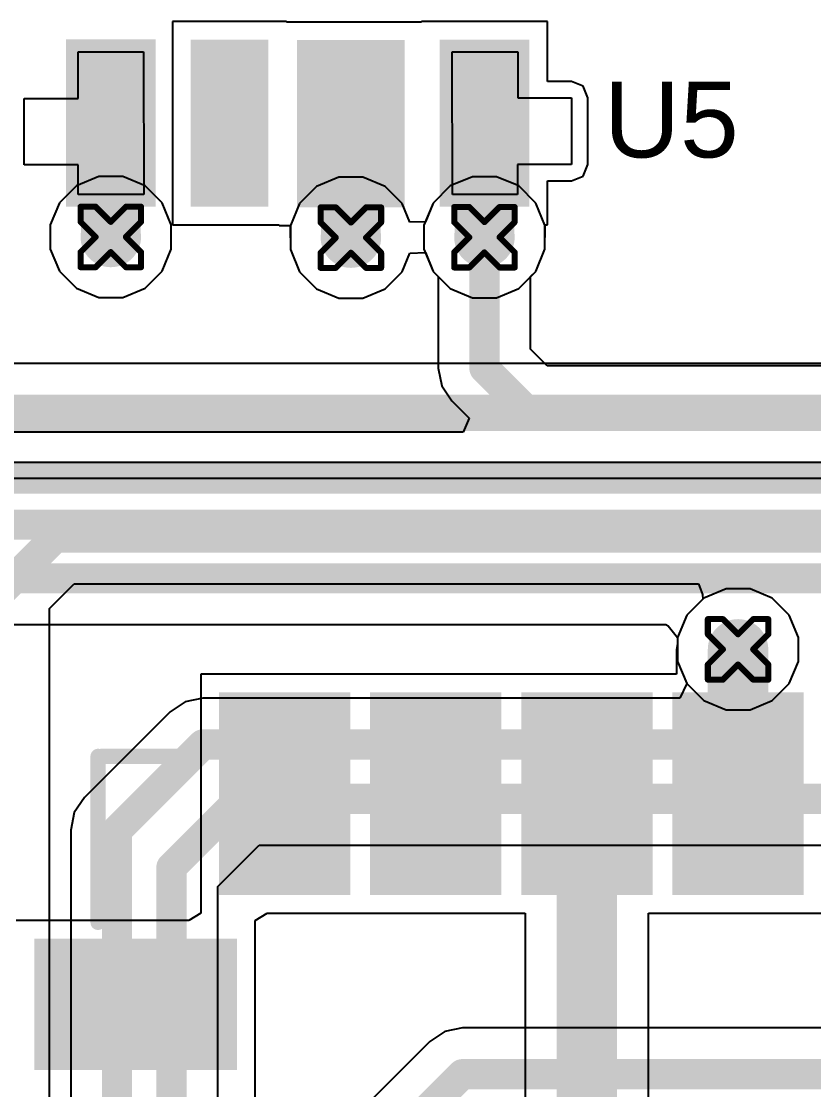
# Model space of a CAD drawing. Header units: inches. Extents: x -0.5 to 14, y -0.2 to 4.7.
# Drawn here: x 0.483 to 0.745, y 1.3524 to 1.7057 of the extents above; entities that cross this region are included whole.
import ezdxf

# ---------------------------------------------------------------- set-up
doc = ezdxf.new("R2010")
doc.units = ezdxf.units.IN
doc.header["$MEASUREMENT"] = 0
for name, color, linetype in [('Bottom Layer', 5, 'Continuous'), ('Drill Drawing', 1, 'Continuous'), ('GND', 16, 'Continuous'), ('POWER', 76, 'Continuous'), ('Top Layer', 1, 'Continuous'), ('Top Overlay', 2, 'Continuous'), ('Top Paste', 8, 'Continuous'), ('Top Solder', 216, 'Continuous'), ('Via Holes', 16, 'Continuous')]:
    doc.layers.add(name, color=color, linetype=linetype)
doc.styles.add('Arial', font='', dxfattribs={"height": 0.2})
doc.styles.get('Arial').set_extended_font_data('Arial')

# ---------------------------------------------------------------- blocks, each defined once
blk = doc.blocks.new('SK6812_SIDE_A_20')
at = {"layer": 'Top Layer'}
for points in [[(0.09417325, 0.05727965), (0.11582675, 0.05727965), (0.11582675, 0.01003555), (0.09417325, 0.01003555)], [(0.13537885, 0.05740125), (0.16293795, 0.05740125), (0.16293795, 0.01015715), (0.13537885, 0.01015715)], [(0.18046655, 0.05719005), (0.19818305, 0.05719005), (0.19818305, 0.00994595), (0.18046655, 0.00994595)], [(0.21774925, 0.05718685), (0.23940275, 0.05718685), (0.23940275, 0.00994275), (0.21774925, 0.00994275)]]:
    blk.add_hatch(color=1, dxfattribs=at).paths.add_polyline_path(points)
at = {"layer": 'Top Paste'}
for points in [[(0.09417325, 0.05727965), (0.11582675, 0.05727965), (0.11582675, 0.01003555), (0.09417325, 0.01003555)], [(0.13537885, 0.05740125), (0.16293795, 0.05740125), (0.16293795, 0.01015715), (0.13537885, 0.01015715)], [(0.18046655, 0.05719005), (0.19818305, 0.05719005), (0.19818305, 0.00994595), (0.18046655, 0.00994595)], [(0.21774925, 0.05718685), (0.23940275, 0.05718685), (0.23940275, 0.00994275), (0.21774925, 0.00994275)]]:
    blk.add_hatch(color=8, dxfattribs=at).paths.add_polyline_path(points)
at = {"layer": 'Top Solder'}
for points in [[(0.09017325, 0.06127965), (0.11982675, 0.06127965), (0.11982675, 0.00603555), (0.09017325, 0.00603555)], [(0.13137885, 0.06140125), (0.16693795, 0.06140125), (0.16693795, 0.00615715), (0.13137885, 0.00615715)], [(0.17646655, 0.06119005), (0.20218305, 0.06119005), (0.20218305, 0.00594595), (0.17646655, 0.00594595)], [(0.21374925, 0.06118685), (0.24340275, 0.06118685), (0.24340275, 0.00594275), (0.21374925, 0.00594275)]]:
    blk.add_hatch(color=216, dxfattribs=at).paths.add_polyline_path(points)
at = {"layer": 'Top Layer'}
for p, q in [((0.094024, 0.0472912), (0.094024, 0.0571888)), ((0.094024, 0.0571888), (0.1156048, 0.0571888)), ((0.1156048, 0.0571888), (0.1156848, 0.0100432)), ((0.2177824, 0.0100192), (0.2177024, 0.0571648)), ((0.2177024, 0.0571648), (0.2394208, 0.0571648)), ((0.2394208, 0.0571648), (0.2394208, 0.047408)), ((0.0761904, 0.0251952), (0.0761904, 0.0472912)), ((0.0761904, 0.0472912), (0.094024, 0.0472912)), ((0.2394208, 0.047408), (0.2571968, 0.047408)), ((0.2571968, 0.047408), (0.2571968, 0.0254912)), ((0.0939664, 0.0251952), (0.0761904, 0.0251952)), ((0.0939664, 0.0100432), (0.0939664, 0.0251952)), ((0.2571968, 0.0254912), (0.2393632, 0.0254912)), ((0.2393632, 0.0254912), (0.2393632, 0.0100192)), ((0.1156848, 0.0100432), (0.0939664, 0.0100432)), ((0.2393632, 0.0100192), (0.2177824, 0.0100192))]:
    blk.add_line(p, q, dxfattribs=at)
blk = doc.blocks.new('41_SMD_M______21')
at = {"layer": 'Top Layer'}
for points in [[(-0.37401575, -0.13267715), (-0.31496065, -0.13267715), (-0.31496065, -0.16811025), (-0.37401575, -0.16811025)], [(-0.37401575, -0.18267715), (-0.31496065, -0.18267715), (-0.31496065, -0.21811025), (-0.37401575, -0.21811025)], [(-0.37401575, -0.23267715), (-0.31496065, -0.23267715), (-0.31496065, -0.26811025), (-0.37401575, -0.26811025)], [(-0.37401575, -0.28267715), (-0.31496065, -0.28267715), (-0.31496065, -0.31811025), (-0.37401575, -0.31811025)], [(-0.29251965, -0.37913385), (-0.29251965, -0.32007875), (-0.25708655, -0.32007875), (-0.25708655, -0.37913385)]]:
    blk.add_hatch(color=1, dxfattribs=at).paths.add_polyline_path(points)
at = {"layer": 'Top Paste'}
for points in [[(-0.37401575, -0.13267715), (-0.31496065, -0.13267715), (-0.31496065, -0.16811025), (-0.37401575, -0.16811025)], [(-0.37401575, -0.18267715), (-0.31496065, -0.18267715), (-0.31496065, -0.21811025), (-0.37401575, -0.21811025)], [(-0.37401575, -0.23267715), (-0.31496065, -0.23267715), (-0.31496065, -0.26811025), (-0.37401575, -0.26811025)], [(-0.37401575, -0.28267715), (-0.31496065, -0.28267715), (-0.31496065, -0.31811025), (-0.37401575, -0.31811025)], [(-0.29251965, -0.37913385), (-0.29251965, -0.32007875), (-0.25708655, -0.32007875), (-0.25708655, -0.37913385)]]:
    blk.add_hatch(color=8, dxfattribs=at).paths.add_polyline_path(points)
at = {"layer": 'Top Solder'}
for points in [[(-0.37801575, -0.12867715), (-0.31096065, -0.12867715), (-0.31096065, -0.17211025), (-0.37801575, -0.17211025)], [(-0.37801575, -0.17867715), (-0.31096065, -0.17867715), (-0.31096065, -0.22211025), (-0.37801575, -0.22211025)], [(-0.37801575, -0.22867715), (-0.31096065, -0.22867715), (-0.31096065, -0.27211025), (-0.37801575, -0.27211025)], [(-0.37801575, -0.27867715), (-0.31096065, -0.27867715), (-0.31096065, -0.32211025), (-0.37801575, -0.32211025)], [(-0.29651965, -0.38313385), (-0.29651965, -0.31607875), (-0.25308655, -0.31607875), (-0.25308655, -0.38313385)]]:
    blk.add_hatch(color=216, dxfattribs=at).paths.add_polyline_path(points)
at = {"layer": 'Top Overlay'}
for points in [[(-0.3568425, -0.3610788, 0.005, 0.005, 0), (-0.3568425, -0.3290788, 0.005, 0.005, 0)], [(-0.3019212, -0.3620788, 0.005, 0.005, 0), (-0.3568425, -0.3620788, 0.005, 0.005, 0)]]:
    blk.add_lwpolyline(points, format="xyseb", dxfattribs=at)
for points in [[(-0.3580925, -0.3290788, 0.0025, 0.0025, 1), (-0.3555925, -0.3290788, 0.0025, 0.0025, 1)], [(-0.3580925, -0.3610788, 0.0025, 0.0025, 1), (-0.3555925, -0.3610788, 0.0025, 0.0025, 1)], [(-0.3580925, -0.3620788, 0.0025, 0.0025, 1), (-0.3555925, -0.3620788, 0.0025, 0.0025, 1)], [(-0.3031712, -0.3620788, 0.0025, 0.0025, 1), (-0.3006712, -0.3620788, 0.0025, 0.0025, 1)]]:
    blk.add_lwpolyline(points, format="xyseb", close=True, dxfattribs=at)

msp = doc.modelspace()

# ---------------------------------------------------------------- hatches: boundary and pattern name
at = {"layer": 'Bottom Layer'}
h = msp.add_hatch(color=5, dxfattribs=at)
edge = h.paths.add_edge_path()
edge.add_arc((0.5125386, 1.6343811), 0.01, 0, 360)
h = msp.add_hatch(color=5, dxfattribs=at)
edge = h.paths.add_edge_path()
edge.add_arc((0.5919562, 1.6341667), 0.01, 0, 360)
h = msp.add_hatch(color=5, dxfattribs=at)
edge = h.paths.add_edge_path()
edge.add_arc((0.6361146, 1.6342883), 0.01, 0, 360)
h = msp.add_hatch(color=5, dxfattribs=at)
edge = h.paths.add_edge_path()
edge.add_arc((0.72, 1.498), 0.01, 0, 360)
at = {"layer": 'GND'}
h = msp.add_hatch(color=16, dxfattribs=at)
edge = h.paths.add_edge_path()
edge.add_arc((0.5125386, 1.6343811), 0.01, 0, 360)
h = msp.add_hatch(color=16, dxfattribs=at)
edge = h.paths.add_edge_path()
edge.add_arc((0.5919562, 1.6341667), 0.01, 0, 360)
h = msp.add_hatch(color=16, dxfattribs=at)
edge = h.paths.add_edge_path()
edge.add_arc((0.6361146, 1.6342883), 0.01, 0, 360)
h = msp.add_hatch(color=16, dxfattribs=at)
edge = h.paths.add_edge_path()
edge.add_arc((0.72, 1.498), 0.01, 0, 360)
at = {"layer": 'POWER'}
h = msp.add_hatch(color=76, dxfattribs=at)
edge = h.paths.add_edge_path()
edge.add_arc((0.5125386, 1.6343811), 0.01, 0, 360)
h = msp.add_hatch(color=76, dxfattribs=at)
edge = h.paths.add_edge_path()
edge.add_arc((0.5919562, 1.6341667), 0.01, 0, 360)
h = msp.add_hatch(color=76, dxfattribs=at)
edge = h.paths.add_edge_path()
edge.add_arc((0.6361146, 1.6342883), 0.01, 0, 360)
h = msp.add_hatch(color=76, dxfattribs=at)
edge = h.paths.add_edge_path()
edge.add_arc((0.72, 1.498), 0.01, 0, 360)
at = {"layer": 'Top Layer'}
for points in [[(0.5223776, 1.6720651), (0.5026926, 1.6720651), (0.5026926, 1.6343811), (0.5223776, 1.6343811)], [(0.6017952, 1.6718507), (0.5821102, 1.6718507), (0.5821102, 1.6341667), (0.6017952, 1.6341667)], [(0.6459536, 1.6719723), (0.6262686, 1.6719723), (0.6262686, 1.6342883), (0.6459536, 1.6342883)]]:
    msp.add_hatch(color=1, dxfattribs=at).paths.add_polyline_path(points)
h = msp.add_hatch(color=1, dxfattribs=at)
edge = h.paths.add_edge_path()
edge.add_arc((0.5125386, 1.6343811), 0.01, 0, 360)
h = msp.add_hatch(color=1, dxfattribs=at)
edge = h.paths.add_edge_path()
edge.add_arc((0.5919562, 1.6341667), 0.01, 0, 360)
h = msp.add_hatch(color=1, dxfattribs=at)
edge = h.paths.add_edge_path()
edge.add_arc((0.6361146, 1.6342883), 0.01, 0, 360)
h = msp.add_hatch(color=1, dxfattribs=at)
edge = h.paths.add_edge_path()
edge.add_arc((0.72, 1.498), 0.01, 0, 360)
at = {"layer": 'Via Holes'}
h = msp.add_hatch(color=7, dxfattribs=at)
edge = h.paths.add_edge_path()
edge.add_arc((0.5125386, 1.6343811), 0.005, 0, 360)
h = msp.add_hatch(color=7, dxfattribs=at)
edge = h.paths.add_edge_path()
edge.add_arc((0.6361146, 1.6342883), 0.005, 0, 360)
h = msp.add_hatch(color=7, dxfattribs=at)
edge = h.paths.add_edge_path()
edge.add_arc((0.5919562, 1.6341667), 0.005, 0, 360)
h = msp.add_hatch(color=7, dxfattribs=at)
edge = h.paths.add_edge_path()
edge.add_arc((0.72, 1.498), 0.005, 0, 360)

# ---------------------------------------------------------------- linework, layer by layer
at = {"layer": 'Bottom Layer'}
for p, q in [((0.587978, 1.6541667), (0.5806271, 1.6511219)), ((0.5959344, 1.6541667), (0.587978, 1.6541667)), ((0.6032853, 1.6511219), (0.5959344, 1.6541667)), ((0.6321364, 1.6542883), (0.6247855, 1.6512435)), ((0.6400928, 1.6542883), (0.6321364, 1.6542883)), ((0.6474437, 1.6512435), (0.6400928, 1.6542883)), ((0.5806271, 1.6511219), (0.575001, 1.6454958)), ((0.6089114, 1.6454958), (0.6032853, 1.6511219)), ((0.6247855, 1.6512435), (0.6191594, 1.6456174)), ((0.6530698, 1.6456174), (0.6474437, 1.6512435)), ((0.575001, 1.6454958), (0.5719562, 1.6381449)), ((0.6114952, 1.6392579), (0.6089114, 1.6454958)), ((0.6191594, 1.6456174), (0.6165756, 1.6393795)), ((0.6561146, 1.6382665), (0.6530698, 1.6456174)), ((0.6165756, 1.6393795), (0.6114952, 1.6392579)), ((0.5719562, 1.6381449), (0.5719562, 1.6301885)), ((0.6561146, 1.6303101), (0.6561146, 1.6382665)), ((0.5719562, 1.6301885), (0.575001, 1.6228376)), ((0.6089114, 1.6228376), (0.6114952, 1.6290755)), ((0.6114952, 1.6290755), (0.6165756, 1.6291971)), ((0.6165756, 1.6291971), (0.6191594, 1.6229592)), ((0.6530698, 1.6229592), (0.6561146, 1.6303101)), ((0.575001, 1.6228376), (0.5806271, 1.6172115)), ((0.6032853, 1.6172115), (0.6089114, 1.6228376)), ((0.6191594, 1.6229592), (0.6208207, 1.6212979)), ((0.6514085, 1.6212979), (0.6530698, 1.6229592)), ((0.6208207, 1.6212979), (0.6208207, 1.5909923)), ((0.6514085, 1.5973272), (0.6514085, 1.6212979)), ((0.5806271, 1.6172115), (0.587978, 1.6141667)), ((0.5959344, 1.6141667), (0.6032853, 1.6172115)), ((0.587978, 1.6141667), (0.5959344, 1.6141667)), ((0.6569131, 1.5918226), (0.6514085, 1.5973272)), ((0.6208207, 1.5909923), (0.6219849, 1.5851396)), ((0.8169742, 1.5918226), (0.6569131, 1.5918226)), ((0.6219849, 1.5851396), (0.6253002, 1.5801779)), ((0.6253002, 1.5801779), (0.6310262, 1.5744519)), ((0.6310262, 1.5744519), (0.6291127, 1.5698325)), ((0.6291127, 1.5698325), (0.436797, 1.5698325)), ((0.4922939, 1.5115396), (0.5004043, 1.51965)), ((0.5004043, 1.51965), (0.7069395, 1.51965)), ((0.7069395, 1.51965), (0.708238, 1.5161289)), ((0.708238, 1.5161289), (0.7083657, 1.51465)), ((0.7083657, 1.51465), (0.7030448, 1.5093291)), ((0.4922939, 1.2545661), (0.4922939, 1.5115396)), ((0.7030448, 1.5093291), (0.7, 1.5019782)), ((0.7, 1.5019782), (0.7, 1.4940218)), ((0.7, 1.4940218), (0.7030448, 1.486671)), ((0.7030448, 1.486671), (0.7007992, 1.4818454)), ((0.5371311, 1.4806812), (0.5321694, 1.4773659)), ((0.5429838, 1.4818454), (0.5371311, 1.4806812)), ((0.7007992, 1.4818454), (0.5429838, 1.4818454)), ((0.5321694, 1.4773659), (0.5037882, 1.4489847)), ((0.5037882, 1.4489847), (0.5004729, 1.444023)), ((0.5004729, 1.444023), (0.4993087, 1.4381703)), ((0.4993087, 1.4381703), (0.4993087, 1.0414703)), ((0.5478965, 1.419579), (0.5615751, 1.4332576)), ((0.5615751, 1.4332576), (0.7560858, 1.4332576)), ((0.5478965, 0.8507471), (0.5478965, 1.419579)), ((0.6229771, 1.3716396), (0.6180154, 1.3683243)), ((0.6288298, 1.3728038), (0.6229771, 1.3716396)), ((0.7980368, 1.3728038), (0.6288298, 1.3728038)), ((0.6180154, 1.3683243), (0.589873, 1.3401819))]:
    msp.add_line(p, q, dxfattribs=at)
for points in [[(0.6361146, 1.5909923, 0.01, 0.01, 0), (0.6361146, 1.6342883, 0.01, 0.01, 0)], [(0.6361146, 1.5909923, 0.01, 0.01, 0), (0.6505782, 1.5765287, 0.01, 0.01, 0)], [(0.6505782, 1.5765287, 0.01, 0.01, 0), (0.8169742, 1.5765287, 0.01, 0.01, 0)], [(0.436797, 1.5545386, 0.01, 0.01, 0), (0.8050108, 1.5545386, 0.01, 0.01, 0)], [(0.477, 1.5178745, 0.01, 0.01, 0), (0.4940694, 1.5349439, 0.01, 0.01, 0)], [(0.4940694, 1.5349439, 0.01, 0.01, 0), (0.7961911, 1.5349439, 0.01, 0.01, 0)], [(0.7199998, 1.4979998, 0.01, 0.01, 0), (0.72, 1.498, 0.01, 0.01, 0)], [(0.7199998, 1.4774219, 0.01, 0.01, 0), (0.7199998, 1.4979998, 0.01, 0.01, 0)], [(0.7091294, 1.4665515, 0.01, 0.01, 0), (0.7199998, 1.4774219, 0.01, 0.01, 0)], [(0.5146026, 1.4381703, 0.01, 0.01, 0), (0.5429838, 1.4665515, 0.01, 0.01, 0)], [(0.5429838, 1.4665515, 0.01, 0.01, 0), (0.7091294, 1.4665515, 0.01, 0.01, 0)], [(0.5326026, 1.4259139, 0.01, 0.01, 0), (0.5552402, 1.4485515, 0.01, 0.01, 0)], [(0.5552402, 1.4485515, 0.01, 0.01, 0), (0.7560858, 1.4485515, 0.01, 0.01, 0)], [(0.5146026, 0.85944, 0.01, 0.01, 0), (0.5146026, 1.4381703, 0.01, 0.01, 0)], [(0.5326026, 0.8507471, 0.01, 0.01, 0), (0.5326026, 1.4259139, 0.01, 0.01, 0)], [(0.6006874, 1.3293675, 0.01, 0.01, 0), (0.6288298, 1.3575099, 0.01, 0.01, 0)], [(0.6288298, 1.3575099, 0.01, 0.01, 0), (1.1196961, 1.3575099, 0.01, 0.01, 0)]]:
    msp.add_lwpolyline(points, format="xyseb", dxfattribs=at)
for points in [[(0.6336146, 1.6342883, 0.005, 0.005, 1), (0.6386146, 1.6342883, 0.005, 0.005, 1)], [(0.6336146, 1.5909923, 0.005, 0.005, 1), (0.6386146, 1.5909923, 0.005, 0.005, 1)], [(0.6336146, 1.5909923, 0.005, 0.005, 1), (0.6386146, 1.5909923, 0.005, 0.005, 1)], [(0.6480782, 1.5765287, 0.005, 0.005, 1), (0.6530782, 1.5765287, 0.005, 0.005, 1)], [(0.6480782, 1.5765287, 0.005, 0.005, 1), (0.6530782, 1.5765287, 0.005, 0.005, 1)], [(0.4915694, 1.5349439, 0.005, 0.005, 1), (0.4965694, 1.5349439, 0.005, 0.005, 1)], [(0.4915694, 1.5349439, 0.005, 0.005, 1), (0.4965694, 1.5349439, 0.005, 0.005, 1)], [(0.7174998, 1.4979998, 0.005, 0.005, 1), (0.7224998, 1.4979998, 0.005, 0.005, 1)], [(0.7174998, 1.4979998, 0.005, 0.005, 1), (0.7224998, 1.4979998, 0.005, 0.005, 1)], [(0.7175, 1.498, 0.005, 0.005, 1), (0.7225, 1.498, 0.005, 0.005, 1)], [(0.7174998, 1.4774219, 0.005, 0.005, 1), (0.7224998, 1.4774219, 0.005, 0.005, 1)], [(0.7174998, 1.4774219, 0.005, 0.005, 1), (0.7224998, 1.4774219, 0.005, 0.005, 1)], [(0.5404838, 1.4665515, 0.005, 0.005, 1), (0.5454838, 1.4665515, 0.005, 0.005, 1)], [(0.5404838, 1.4665515, 0.005, 0.005, 1), (0.5454838, 1.4665515, 0.005, 0.005, 1)], [(0.7066294, 1.4665515, 0.005, 0.005, 1), (0.7116294, 1.4665515, 0.005, 0.005, 1)], [(0.7066294, 1.4665515, 0.005, 0.005, 1), (0.7116294, 1.4665515, 0.005, 0.005, 1)], [(0.5527402, 1.4485515, 0.005, 0.005, 1), (0.5577402, 1.4485515, 0.005, 0.005, 1)], [(0.5527402, 1.4485515, 0.005, 0.005, 1), (0.5577402, 1.4485515, 0.005, 0.005, 1)], [(0.5121026, 1.4381703, 0.005, 0.005, 1), (0.5171026, 1.4381703, 0.005, 0.005, 1)], [(0.5121026, 1.4381703, 0.005, 0.005, 1), (0.5171026, 1.4381703, 0.005, 0.005, 1)], [(0.5301026, 1.4259139, 0.005, 0.005, 1), (0.5351026, 1.4259139, 0.005, 0.005, 1)], [(0.5301026, 1.4259139, 0.005, 0.005, 1), (0.5351026, 1.4259139, 0.005, 0.005, 1)], [(0.6263298, 1.3575099, 0.005, 0.005, 1), (0.6313298, 1.3575099, 0.005, 0.005, 1)], [(0.6263298, 1.3575099, 0.005, 0.005, 1), (0.6313298, 1.3575099, 0.005, 0.005, 1)]]:
    msp.add_lwpolyline(points, format="xyseb", close=True, dxfattribs=at)
at = {"layer": 'Drill Drawing'}
for points in [[(0.5025386, 1.6393811, 0.002, 0.002, 0), (0.5025386, 1.6443811, 0.002, 0.002, 0)], [(0.5025386, 1.6443811, 0.002, 0.002, 0), (0.5075386, 1.6443811, 0.002, 0.002, 0)], [(0.5075386, 1.6443811, 0.002, 0.002, 0), (0.5125386, 1.6393811, 0.002, 0.002, 0)], [(0.5125386, 1.6393811, 0.002, 0.002, 0), (0.5175386, 1.6443811, 0.002, 0.002, 0)], [(0.5175386, 1.6443811, 0.002, 0.002, 0), (0.5225386, 1.6443811, 0.002, 0.002, 0)], [(0.5225386, 1.6393811, 0.002, 0.002, 0), (0.5225386, 1.6443811, 0.002, 0.002, 0)], [(0.5819562, 1.6391667, 0.002, 0.002, 0), (0.5819562, 1.6441667, 0.002, 0.002, 0)], [(0.5819562, 1.6441667, 0.002, 0.002, 0), (0.5869562, 1.6441667, 0.002, 0.002, 0)], [(0.5869562, 1.6441667, 0.002, 0.002, 0), (0.5919562, 1.6391667, 0.002, 0.002, 0)], [(0.5919562, 1.6391667, 0.002, 0.002, 0), (0.5969562, 1.6441667, 0.002, 0.002, 0)], [(0.5969562, 1.6441667, 0.002, 0.002, 0), (0.6019562, 1.6441667, 0.002, 0.002, 0)], [(0.6019562, 1.6391667, 0.002, 0.002, 0), (0.6019562, 1.6441667, 0.002, 0.002, 0)], [(0.6261146, 1.6392883, 0.002, 0.002, 0), (0.6261146, 1.6442883, 0.002, 0.002, 0)], [(0.6261146, 1.6442883, 0.002, 0.002, 0), (0.6311146, 1.6442883, 0.002, 0.002, 0)], [(0.6311146, 1.6442883, 0.002, 0.002, 0), (0.6361146, 1.6392883, 0.002, 0.002, 0)], [(0.6361146, 1.6392883, 0.002, 0.002, 0), (0.6411146, 1.6442883, 0.002, 0.002, 0)], [(0.6411146, 1.6442883, 0.002, 0.002, 0), (0.6461146, 1.6442883, 0.002, 0.002, 0)], [(0.6461146, 1.6392883, 0.002, 0.002, 0), (0.6461146, 1.6442883, 0.002, 0.002, 0)], [(0.5025386, 1.6393811, 0.002, 0.002, 0), (0.5075386, 1.6343811, 0.002, 0.002, 0)], [(0.5175386, 1.6343811, 0.002, 0.002, 0), (0.5225386, 1.6393811, 0.002, 0.002, 0)], [(0.5819562, 1.6391667, 0.002, 0.002, 0), (0.5869562, 1.6341667, 0.002, 0.002, 0)], [(0.5969562, 1.6341667, 0.002, 0.002, 0), (0.6019562, 1.6391667, 0.002, 0.002, 0)], [(0.6261146, 1.6392883, 0.002, 0.002, 0), (0.6311146, 1.6342883, 0.002, 0.002, 0)], [(0.6411146, 1.6342883, 0.002, 0.002, 0), (0.6461146, 1.6392883, 0.002, 0.002, 0)], [(0.5025386, 1.6293811, 0.002, 0.002, 0), (0.5075386, 1.6343811, 0.002, 0.002, 0)], [(0.5175386, 1.6343811, 0.002, 0.002, 0), (0.5225386, 1.6293811, 0.002, 0.002, 0)], [(0.5819562, 1.6291667, 0.002, 0.002, 0), (0.5869562, 1.6341667, 0.002, 0.002, 0)], [(0.5969562, 1.6341667, 0.002, 0.002, 0), (0.6019562, 1.6291667, 0.002, 0.002, 0)], [(0.6261146, 1.6292883, 0.002, 0.002, 0), (0.6311146, 1.6342883, 0.002, 0.002, 0)], [(0.6411146, 1.6342883, 0.002, 0.002, 0), (0.6461146, 1.6292883, 0.002, 0.002, 0)], [(0.5025386, 1.6243811, 0.002, 0.002, 0), (0.5025386, 1.6293811, 0.002, 0.002, 0)], [(0.5075386, 1.6243811, 0.002, 0.002, 0), (0.5125386, 1.6293811, 0.002, 0.002, 0)], [(0.5125386, 1.6293811, 0.002, 0.002, 0), (0.5175386, 1.6243811, 0.002, 0.002, 0)], [(0.5225386, 1.6243811, 0.002, 0.002, 0), (0.5225386, 1.6293811, 0.002, 0.002, 0)], [(0.5819562, 1.6241667, 0.002, 0.002, 0), (0.5819562, 1.6291667, 0.002, 0.002, 0)], [(0.5869562, 1.6241667, 0.002, 0.002, 0), (0.5919562, 1.6291667, 0.002, 0.002, 0)], [(0.5919562, 1.6291667, 0.002, 0.002, 0), (0.5969562, 1.6241667, 0.002, 0.002, 0)], [(0.6019562, 1.6241667, 0.002, 0.002, 0), (0.6019562, 1.6291667, 0.002, 0.002, 0)], [(0.6261146, 1.6242883, 0.002, 0.002, 0), (0.6261146, 1.6292883, 0.002, 0.002, 0)], [(0.6311146, 1.6242883, 0.002, 0.002, 0), (0.6361146, 1.6292883, 0.002, 0.002, 0)], [(0.6361146, 1.6292883, 0.002, 0.002, 0), (0.6411146, 1.6242883, 0.002, 0.002, 0)], [(0.6461146, 1.6242883, 0.002, 0.002, 0), (0.6461146, 1.6292883, 0.002, 0.002, 0)], [(0.5025386, 1.6243811, 0.002, 0.002, 0), (0.5075386, 1.6243811, 0.002, 0.002, 0)], [(0.5175386, 1.6243811, 0.002, 0.002, 0), (0.5225386, 1.6243811, 0.002, 0.002, 0)], [(0.5819562, 1.6241667, 0.002, 0.002, 0), (0.5869562, 1.6241667, 0.002, 0.002, 0)], [(0.5969562, 1.6241667, 0.002, 0.002, 0), (0.6019562, 1.6241667, 0.002, 0.002, 0)], [(0.6261146, 1.6242883, 0.002, 0.002, 0), (0.6311146, 1.6242883, 0.002, 0.002, 0)], [(0.6411146, 1.6242883, 0.002, 0.002, 0), (0.6461146, 1.6242883, 0.002, 0.002, 0)], [(0.71, 1.503, 0.002, 0.002, 0), (0.71, 1.508, 0.002, 0.002, 0)], [(0.71, 1.508, 0.002, 0.002, 0), (0.715, 1.508, 0.002, 0.002, 0)], [(0.715, 1.508, 0.002, 0.002, 0), (0.72, 1.503, 0.002, 0.002, 0)], [(0.72, 1.503, 0.002, 0.002, 0), (0.725, 1.508, 0.002, 0.002, 0)], [(0.725, 1.508, 0.002, 0.002, 0), (0.73, 1.508, 0.002, 0.002, 0)], [(0.73, 1.503, 0.002, 0.002, 0), (0.73, 1.508, 0.002, 0.002, 0)], [(0.71, 1.503, 0.002, 0.002, 0), (0.715, 1.498, 0.002, 0.002, 0)], [(0.725, 1.498, 0.002, 0.002, 0), (0.73, 1.503, 0.002, 0.002, 0)], [(0.71, 1.493, 0.002, 0.002, 0), (0.715, 1.498, 0.002, 0.002, 0)], [(0.725, 1.498, 0.002, 0.002, 0), (0.73, 1.493, 0.002, 0.002, 0)], [(0.71, 1.488, 0.002, 0.002, 0), (0.71, 1.493, 0.002, 0.002, 0)], [(0.715, 1.488, 0.002, 0.002, 0), (0.72, 1.493, 0.002, 0.002, 0)], [(0.72, 1.493, 0.002, 0.002, 0), (0.725, 1.488, 0.002, 0.002, 0)], [(0.73, 1.488, 0.002, 0.002, 0), (0.73, 1.493, 0.002, 0.002, 0)], [(0.71, 1.488, 0.002, 0.002, 0), (0.715, 1.488, 0.002, 0.002, 0)], [(0.725, 1.488, 0.002, 0.002, 0), (0.73, 1.488, 0.002, 0.002, 0)]]:
    msp.add_lwpolyline(points, format="xyseb", dxfattribs=at)
for points in [[(0.5020386, 1.6443811, 0.001, 0.001, 1), (0.5030386, 1.6443811, 0.001, 0.001, 1)], [(0.5020386, 1.6443811, 0.001, 0.001, 1), (0.5030386, 1.6443811, 0.001, 0.001, 1)], [(0.5070386, 1.6443811, 0.001, 0.001, 1), (0.5080386, 1.6443811, 0.001, 0.001, 1)], [(0.5070386, 1.6443811, 0.001, 0.001, 1), (0.5080386, 1.6443811, 0.001, 0.001, 1)], [(0.5170386, 1.6443811, 0.001, 0.001, 1), (0.5180386, 1.6443811, 0.001, 0.001, 1)], [(0.5170386, 1.6443811, 0.001, 0.001, 1), (0.5180386, 1.6443811, 0.001, 0.001, 1)], [(0.5220386, 1.6443811, 0.001, 0.001, 1), (0.5230386, 1.6443811, 0.001, 0.001, 1)], [(0.5220386, 1.6443811, 0.001, 0.001, 1), (0.5230386, 1.6443811, 0.001, 0.001, 1)], [(0.5814562, 1.6441667, 0.001, 0.001, 1), (0.5824562, 1.6441667, 0.001, 0.001, 1)], [(0.5814562, 1.6441667, 0.001, 0.001, 1), (0.5824562, 1.6441667, 0.001, 0.001, 1)], [(0.5864562, 1.6441667, 0.001, 0.001, 1), (0.5874562, 1.6441667, 0.001, 0.001, 1)], [(0.5864562, 1.6441667, 0.001, 0.001, 1), (0.5874562, 1.6441667, 0.001, 0.001, 1)], [(0.5964562, 1.6441667, 0.001, 0.001, 1), (0.5974562, 1.6441667, 0.001, 0.001, 1)], [(0.5964562, 1.6441667, 0.001, 0.001, 1), (0.5974562, 1.6441667, 0.001, 0.001, 1)], [(0.6014562, 1.6441667, 0.001, 0.001, 1), (0.6024562, 1.6441667, 0.001, 0.001, 1)], [(0.6014562, 1.6441667, 0.001, 0.001, 1), (0.6024562, 1.6441667, 0.001, 0.001, 1)], [(0.6256146, 1.6442883, 0.001, 0.001, 1), (0.6266146, 1.6442883, 0.001, 0.001, 1)], [(0.6256146, 1.6442883, 0.001, 0.001, 1), (0.6266146, 1.6442883, 0.001, 0.001, 1)], [(0.6306146, 1.6442883, 0.001, 0.001, 1), (0.6316146, 1.6442883, 0.001, 0.001, 1)], [(0.6306146, 1.6442883, 0.001, 0.001, 1), (0.6316146, 1.6442883, 0.001, 0.001, 1)], [(0.6406146, 1.6442883, 0.001, 0.001, 1), (0.6416146, 1.6442883, 0.001, 0.001, 1)], [(0.6406146, 1.6442883, 0.001, 0.001, 1), (0.6416146, 1.6442883, 0.001, 0.001, 1)], [(0.6456146, 1.6442883, 0.001, 0.001, 1), (0.6466146, 1.6442883, 0.001, 0.001, 1)], [(0.6456146, 1.6442883, 0.001, 0.001, 1), (0.6466146, 1.6442883, 0.001, 0.001, 1)], [(0.5020386, 1.6393811, 0.001, 0.001, 1), (0.5030386, 1.6393811, 0.001, 0.001, 1)], [(0.5020386, 1.6393811, 0.001, 0.001, 1), (0.5030386, 1.6393811, 0.001, 0.001, 1)], [(0.5120386, 1.6393811, 0.001, 0.001, 1), (0.5130386, 1.6393811, 0.001, 0.001, 1)], [(0.5120386, 1.6393811, 0.001, 0.001, 1), (0.5130386, 1.6393811, 0.001, 0.001, 1)], [(0.5220386, 1.6393811, 0.001, 0.001, 1), (0.5230386, 1.6393811, 0.001, 0.001, 1)], [(0.5220386, 1.6393811, 0.001, 0.001, 1), (0.5230386, 1.6393811, 0.001, 0.001, 1)], [(0.5814562, 1.6391667, 0.001, 0.001, 1), (0.5824562, 1.6391667, 0.001, 0.001, 1)], [(0.5814562, 1.6391667, 0.001, 0.001, 1), (0.5824562, 1.6391667, 0.001, 0.001, 1)], [(0.5914562, 1.6391667, 0.001, 0.001, 1), (0.5924562, 1.6391667, 0.001, 0.001, 1)], [(0.5914562, 1.6391667, 0.001, 0.001, 1), (0.5924562, 1.6391667, 0.001, 0.001, 1)], [(0.6014562, 1.6391667, 0.001, 0.001, 1), (0.6024562, 1.6391667, 0.001, 0.001, 1)], [(0.6014562, 1.6391667, 0.001, 0.001, 1), (0.6024562, 1.6391667, 0.001, 0.001, 1)], [(0.6256146, 1.6392883, 0.001, 0.001, 1), (0.6266146, 1.6392883, 0.001, 0.001, 1)], [(0.6256146, 1.6392883, 0.001, 0.001, 1), (0.6266146, 1.6392883, 0.001, 0.001, 1)], [(0.6356146, 1.6392883, 0.001, 0.001, 1), (0.6366146, 1.6392883, 0.001, 0.001, 1)], [(0.6356146, 1.6392883, 0.001, 0.001, 1), (0.6366146, 1.6392883, 0.001, 0.001, 1)], [(0.6456146, 1.6392883, 0.001, 0.001, 1), (0.6466146, 1.6392883, 0.001, 0.001, 1)], [(0.6456146, 1.6392883, 0.001, 0.001, 1), (0.6466146, 1.6392883, 0.001, 0.001, 1)], [(0.5070386, 1.6343811, 0.001, 0.001, 1), (0.5080386, 1.6343811, 0.001, 0.001, 1)], [(0.5070386, 1.6343811, 0.001, 0.001, 1), (0.5080386, 1.6343811, 0.001, 0.001, 1)], [(0.5170386, 1.6343811, 0.001, 0.001, 1), (0.5180386, 1.6343811, 0.001, 0.001, 1)], [(0.5170386, 1.6343811, 0.001, 0.001, 1), (0.5180386, 1.6343811, 0.001, 0.001, 1)], [(0.5864562, 1.6341667, 0.001, 0.001, 1), (0.5874562, 1.6341667, 0.001, 0.001, 1)], [(0.5864562, 1.6341667, 0.001, 0.001, 1), (0.5874562, 1.6341667, 0.001, 0.001, 1)], [(0.5964562, 1.6341667, 0.001, 0.001, 1), (0.5974562, 1.6341667, 0.001, 0.001, 1)], [(0.5964562, 1.6341667, 0.001, 0.001, 1), (0.5974562, 1.6341667, 0.001, 0.001, 1)], [(0.6306146, 1.6342883, 0.001, 0.001, 1), (0.6316146, 1.6342883, 0.001, 0.001, 1)], [(0.6306146, 1.6342883, 0.001, 0.001, 1), (0.6316146, 1.6342883, 0.001, 0.001, 1)], [(0.6406146, 1.6342883, 0.001, 0.001, 1), (0.6416146, 1.6342883, 0.001, 0.001, 1)], [(0.6406146, 1.6342883, 0.001, 0.001, 1), (0.6416146, 1.6342883, 0.001, 0.001, 1)], [(0.5020386, 1.6293811, 0.001, 0.001, 1), (0.5030386, 1.6293811, 0.001, 0.001, 1)], [(0.5020386, 1.6293811, 0.001, 0.001, 1), (0.5030386, 1.6293811, 0.001, 0.001, 1)], [(0.5120386, 1.6293811, 0.001, 0.001, 1), (0.5130386, 1.6293811, 0.001, 0.001, 1)], [(0.5120386, 1.6293811, 0.001, 0.001, 1), (0.5130386, 1.6293811, 0.001, 0.001, 1)], [(0.5220386, 1.6293811, 0.001, 0.001, 1), (0.5230386, 1.6293811, 0.001, 0.001, 1)], [(0.5220386, 1.6293811, 0.001, 0.001, 1), (0.5230386, 1.6293811, 0.001, 0.001, 1)], [(0.5814562, 1.6291667, 0.001, 0.001, 1), (0.5824562, 1.6291667, 0.001, 0.001, 1)], [(0.5814562, 1.6291667, 0.001, 0.001, 1), (0.5824562, 1.6291667, 0.001, 0.001, 1)], [(0.5914562, 1.6291667, 0.001, 0.001, 1), (0.5924562, 1.6291667, 0.001, 0.001, 1)], [(0.5914562, 1.6291667, 0.001, 0.001, 1), (0.5924562, 1.6291667, 0.001, 0.001, 1)], [(0.6014562, 1.6291667, 0.001, 0.001, 1), (0.6024562, 1.6291667, 0.001, 0.001, 1)], [(0.6014562, 1.6291667, 0.001, 0.001, 1), (0.6024562, 1.6291667, 0.001, 0.001, 1)], [(0.6256146, 1.6292883, 0.001, 0.001, 1), (0.6266146, 1.6292883, 0.001, 0.001, 1)], [(0.6256146, 1.6292883, 0.001, 0.001, 1), (0.6266146, 1.6292883, 0.001, 0.001, 1)], [(0.6356146, 1.6292883, 0.001, 0.001, 1), (0.6366146, 1.6292883, 0.001, 0.001, 1)], [(0.6356146, 1.6292883, 0.001, 0.001, 1), (0.6366146, 1.6292883, 0.001, 0.001, 1)], [(0.6456146, 1.6292883, 0.001, 0.001, 1), (0.6466146, 1.6292883, 0.001, 0.001, 1)], [(0.6456146, 1.6292883, 0.001, 0.001, 1), (0.6466146, 1.6292883, 0.001, 0.001, 1)], [(0.5020386, 1.6243811, 0.001, 0.001, 1), (0.5030386, 1.6243811, 0.001, 0.001, 1)], [(0.5020386, 1.6243811, 0.001, 0.001, 1), (0.5030386, 1.6243811, 0.001, 0.001, 1)], [(0.5070386, 1.6243811, 0.001, 0.001, 1), (0.5080386, 1.6243811, 0.001, 0.001, 1)], [(0.5070386, 1.6243811, 0.001, 0.001, 1), (0.5080386, 1.6243811, 0.001, 0.001, 1)], [(0.5170386, 1.6243811, 0.001, 0.001, 1), (0.5180386, 1.6243811, 0.001, 0.001, 1)], [(0.5170386, 1.6243811, 0.001, 0.001, 1), (0.5180386, 1.6243811, 0.001, 0.001, 1)], [(0.5220386, 1.6243811, 0.001, 0.001, 1), (0.5230386, 1.6243811, 0.001, 0.001, 1)], [(0.5220386, 1.6243811, 0.001, 0.001, 1), (0.5230386, 1.6243811, 0.001, 0.001, 1)], [(0.5814562, 1.6241667, 0.001, 0.001, 1), (0.5824562, 1.6241667, 0.001, 0.001, 1)], [(0.5814562, 1.6241667, 0.001, 0.001, 1), (0.5824562, 1.6241667, 0.001, 0.001, 1)], [(0.5864562, 1.6241667, 0.001, 0.001, 1), (0.5874562, 1.6241667, 0.001, 0.001, 1)], [(0.5864562, 1.6241667, 0.001, 0.001, 1), (0.5874562, 1.6241667, 0.001, 0.001, 1)], [(0.5964562, 1.6241667, 0.001, 0.001, 1), (0.5974562, 1.6241667, 0.001, 0.001, 1)], [(0.5964562, 1.6241667, 0.001, 0.001, 1), (0.5974562, 1.6241667, 0.001, 0.001, 1)], [(0.6014562, 1.6241667, 0.001, 0.001, 1), (0.6024562, 1.6241667, 0.001, 0.001, 1)], [(0.6014562, 1.6241667, 0.001, 0.001, 1), (0.6024562, 1.6241667, 0.001, 0.001, 1)], [(0.6256146, 1.6242883, 0.001, 0.001, 1), (0.6266146, 1.6242883, 0.001, 0.001, 1)], [(0.6256146, 1.6242883, 0.001, 0.001, 1), (0.6266146, 1.6242883, 0.001, 0.001, 1)], [(0.6306146, 1.6242883, 0.001, 0.001, 1), (0.6316146, 1.6242883, 0.001, 0.001, 1)], [(0.6306146, 1.6242883, 0.001, 0.001, 1), (0.6316146, 1.6242883, 0.001, 0.001, 1)], [(0.6406146, 1.6242883, 0.001, 0.001, 1), (0.6416146, 1.6242883, 0.001, 0.001, 1)], [(0.6406146, 1.6242883, 0.001, 0.001, 1), (0.6416146, 1.6242883, 0.001, 0.001, 1)], [(0.6456146, 1.6242883, 0.001, 0.001, 1), (0.6466146, 1.6242883, 0.001, 0.001, 1)], [(0.6456146, 1.6242883, 0.001, 0.001, 1), (0.6466146, 1.6242883, 0.001, 0.001, 1)], [(0.7095, 1.508, 0.001, 0.001, 1), (0.7105, 1.508, 0.001, 0.001, 1)], [(0.7095, 1.508, 0.001, 0.001, 1), (0.7105, 1.508, 0.001, 0.001, 1)], [(0.7145, 1.508, 0.001, 0.001, 1), (0.7155, 1.508, 0.001, 0.001, 1)], [(0.7145, 1.508, 0.001, 0.001, 1), (0.7155, 1.508, 0.001, 0.001, 1)], [(0.7245, 1.508, 0.001, 0.001, 1), (0.7255, 1.508, 0.001, 0.001, 1)], [(0.7245, 1.508, 0.001, 0.001, 1), (0.7255, 1.508, 0.001, 0.001, 1)], [(0.7295, 1.508, 0.001, 0.001, 1), (0.7305, 1.508, 0.001, 0.001, 1)], [(0.7295, 1.508, 0.001, 0.001, 1), (0.7305, 1.508, 0.001, 0.001, 1)], [(0.7095, 1.503, 0.001, 0.001, 1), (0.7105, 1.503, 0.001, 0.001, 1)], [(0.7095, 1.503, 0.001, 0.001, 1), (0.7105, 1.503, 0.001, 0.001, 1)], [(0.7195, 1.503, 0.001, 0.001, 1), (0.7205, 1.503, 0.001, 0.001, 1)], [(0.7195, 1.503, 0.001, 0.001, 1), (0.7205, 1.503, 0.001, 0.001, 1)], [(0.7295, 1.503, 0.001, 0.001, 1), (0.7305, 1.503, 0.001, 0.001, 1)], [(0.7295, 1.503, 0.001, 0.001, 1), (0.7305, 1.503, 0.001, 0.001, 1)], [(0.7145, 1.498, 0.001, 0.001, 1), (0.7155, 1.498, 0.001, 0.001, 1)], [(0.7145, 1.498, 0.001, 0.001, 1), (0.7155, 1.498, 0.001, 0.001, 1)], [(0.7245, 1.498, 0.001, 0.001, 1), (0.7255, 1.498, 0.001, 0.001, 1)], [(0.7245, 1.498, 0.001, 0.001, 1), (0.7255, 1.498, 0.001, 0.001, 1)], [(0.7095, 1.493, 0.001, 0.001, 1), (0.7105, 1.493, 0.001, 0.001, 1)], [(0.7095, 1.493, 0.001, 0.001, 1), (0.7105, 1.493, 0.001, 0.001, 1)], [(0.7195, 1.493, 0.001, 0.001, 1), (0.7205, 1.493, 0.001, 0.001, 1)], [(0.7195, 1.493, 0.001, 0.001, 1), (0.7205, 1.493, 0.001, 0.001, 1)], [(0.7295, 1.493, 0.001, 0.001, 1), (0.7305, 1.493, 0.001, 0.001, 1)], [(0.7295, 1.493, 0.001, 0.001, 1), (0.7305, 1.493, 0.001, 0.001, 1)], [(0.7095, 1.488, 0.001, 0.001, 1), (0.7105, 1.488, 0.001, 0.001, 1)], [(0.7095, 1.488, 0.001, 0.001, 1), (0.7105, 1.488, 0.001, 0.001, 1)], [(0.7145, 1.488, 0.001, 0.001, 1), (0.7155, 1.488, 0.001, 0.001, 1)], [(0.7145, 1.488, 0.001, 0.001, 1), (0.7155, 1.488, 0.001, 0.001, 1)], [(0.7245, 1.488, 0.001, 0.001, 1), (0.7255, 1.488, 0.001, 0.001, 1)], [(0.7245, 1.488, 0.001, 0.001, 1), (0.7255, 1.488, 0.001, 0.001, 1)], [(0.7295, 1.488, 0.001, 0.001, 1), (0.7305, 1.488, 0.001, 0.001, 1)], [(0.7295, 1.488, 0.001, 0.001, 1), (0.7305, 1.488, 0.001, 0.001, 1)]]:
    msp.add_lwpolyline(points, format="xyseb", close=True, dxfattribs=at)
at = {"layer": 'GND'}
for p, q in [((0.587978, 1.6541667), (0.5806271, 1.6511219)), ((0.5959344, 1.6541667), (0.587978, 1.6541667)), ((0.6032853, 1.6511219), (0.5959344, 1.6541667)), ((0.6321364, 1.6542883), (0.6247855, 1.6512435)), ((0.6400928, 1.6542883), (0.6321364, 1.6542883)), ((0.6474437, 1.6512435), (0.6400928, 1.6542883)), ((0.5806271, 1.6511219), (0.575001, 1.6454958)), ((0.6089114, 1.6454958), (0.6032853, 1.6511219)), ((0.6247855, 1.6512435), (0.6191594, 1.6456174)), ((0.6530698, 1.6456174), (0.6474437, 1.6512435)), ((0.575001, 1.6454958), (0.5719562, 1.6381449)), ((0.6114952, 1.6392579), (0.6089114, 1.6454958)), ((0.6191594, 1.6456174), (0.6165756, 1.6393795)), ((0.6561146, 1.6382665), (0.6530698, 1.6456174)), ((0.6165756, 1.6393795), (0.6114952, 1.6392579)), ((0.5719562, 1.6381449), (0.5719562, 1.6301885)), ((0.6561146, 1.6303101), (0.6561146, 1.6382665)), ((0.5719562, 1.6301885), (0.575001, 1.6228376)), ((0.6089114, 1.6228376), (0.6114952, 1.6290755)), ((0.6114952, 1.6290755), (0.6165756, 1.6291971)), ((0.6165756, 1.6291971), (0.6191594, 1.6229592)), ((0.6530698, 1.6229592), (0.6561146, 1.6303101)), ((0.575001, 1.6228376), (0.5806271, 1.6172115)), ((0.6032853, 1.6172115), (0.6089114, 1.6228376)), ((0.6191594, 1.6229592), (0.6247855, 1.6173331)), ((0.6474437, 1.6173331), (0.6530698, 1.6229592)), ((0.5806271, 1.6172115), (0.587978, 1.6141667)), ((0.5959344, 1.6141667), (0.6032853, 1.6172115)), ((0.6247855, 1.6173331), (0.6321364, 1.6142883)), ((0.6400928, 1.6142883), (0.6474437, 1.6173331)), ((0.587978, 1.6141667), (0.5959344, 1.6141667)), ((0.6321364, 1.6142883), (0.6400928, 1.6142883)), ((0.7160218, 1.518), (0.7086709, 1.5149552)), ((0.7239782, 1.518), (0.7160218, 1.518)), ((0.7313291, 1.5149552), (0.7239782, 1.518)), ((0.7086709, 1.5149552), (0.7030448, 1.5093291)), ((0.7369552, 1.5093291), (0.7313291, 1.5149552)), ((0.7030448, 1.5093291), (0.7, 1.5019782)), ((0.74, 1.5019782), (0.7369552, 1.5093291)), ((0.7, 1.5019782), (0.7, 1.4940218)), ((0.74, 1.4940218), (0.74, 1.5019782)), ((0.7, 1.4940218), (0.7030448, 1.4866709)), ((0.7369552, 1.4866709), (0.74, 1.4940218)), ((0.7030448, 1.4866709), (0.7086709, 1.4810448)), ((0.7313291, 1.4810448), (0.7369552, 1.4866709)), ((0.7086709, 1.4810448), (0.7160218, 1.478)), ((0.7239782, 1.478), (0.7313291, 1.4810448)), ((0.7160218, 1.478), (0.7239782, 1.478))]:
    msp.add_line(p, q, dxfattribs=at)
at = {"layer": 'POWER'}
for p, q in [((0.5085604, 1.6543811), (0.5012095, 1.6513363)), ((0.5165168, 1.6543811), (0.5085604, 1.6543811)), ((0.5238677, 1.6513363), (0.5165168, 1.6543811)), ((0.6321364, 1.6542883), (0.6247855, 1.6512435)), ((0.6400928, 1.6542883), (0.6321364, 1.6542883)), ((0.6474437, 1.6512435), (0.6400928, 1.6542883)), ((0.5012095, 1.6513363), (0.4955834, 1.6457102)), ((0.5294938, 1.6457102), (0.5238677, 1.6513363)), ((0.6247855, 1.6512435), (0.6191594, 1.6456174)), ((0.6530698, 1.6456174), (0.6474437, 1.6512435)), ((0.4955834, 1.6457102), (0.4925386, 1.6383593)), ((0.5325386, 1.6383593), (0.5294938, 1.6457102)), ((0.6191594, 1.6456174), (0.6161146, 1.6382665)), ((0.6561146, 1.6382665), (0.6530698, 1.6456174)), ((0.4925386, 1.6383593), (0.4925386, 1.6304029)), ((0.5325386, 1.6304029), (0.5325386, 1.6383593)), ((0.6161146, 1.6382665), (0.6161146, 1.6303101)), ((0.6561146, 1.6303101), (0.6561146, 1.6382665)), ((0.4925386, 1.6304029), (0.4955834, 1.623052)), ((0.5294938, 1.623052), (0.5325386, 1.6304029)), ((0.6161146, 1.6303101), (0.6191594, 1.6229592)), ((0.6530698, 1.6229592), (0.6561146, 1.6303101)), ((0.4955834, 1.623052), (0.5012095, 1.6174259)), ((0.5238677, 1.6174259), (0.5294938, 1.623052)), ((0.6191594, 1.6229592), (0.6247855, 1.6173331)), ((0.6474437, 1.6173331), (0.6530698, 1.6229592)), ((0.5012095, 1.6174259), (0.5085604, 1.6143811)), ((0.5165168, 1.6143811), (0.5238677, 1.6174259)), ((0.6247855, 1.6173331), (0.6321364, 1.6142883)), ((0.6400928, 1.6142883), (0.6474437, 1.6173331)), ((0.5085604, 1.6143811), (0.5165168, 1.6143811)), ((0.6321364, 1.6142883), (0.6400928, 1.6142883)), ((0.7160218, 1.518), (0.7086709, 1.5149552)), ((0.7239782, 1.518), (0.7160218, 1.518)), ((0.7313291, 1.5149552), (0.7239782, 1.518)), ((0.7086709, 1.5149552), (0.7030448, 1.5093291)), ((0.7369552, 1.5093291), (0.7313291, 1.5149552)), ((0.7030448, 1.5093291), (0.7, 1.5019782)), ((0.74, 1.5019782), (0.7369552, 1.5093291)), ((0.7, 1.5019782), (0.7, 1.4940218)), ((0.74, 1.4940218), (0.74, 1.5019782)), ((0.7, 1.4940218), (0.7030448, 1.4866709)), ((0.7369552, 1.4866709), (0.74, 1.4940218)), ((0.7030448, 1.4866709), (0.7086709, 1.4810448)), ((0.7313291, 1.4810448), (0.7369552, 1.4866709)), ((0.7086709, 1.4810448), (0.7160218, 1.478)), ((0.7239782, 1.478), (0.7313291, 1.4810448)), ((0.7160218, 1.478), (0.7239782, 1.478))]:
    msp.add_line(p, q, dxfattribs=at)
at = {"layer": 'Top Layer'}
for p, q in [((0.570648, 1.7056839), (0.5329316, 1.7056839)), ((0.5329316, 1.7056839), (0.5329316, 1.6384399)), ((0.570648, 1.7054727), (0.570648, 1.7056839)), ((0.6152879, 1.7054727), (0.570648, 1.7054727)), ((0.6569413, 1.7055943), (0.6152879, 1.7055943)), ((0.6152879, 1.7055943), (0.6152879, 1.7054727)), ((0.6569413, 1.6858467), (0.6569413, 1.7055943)), ((0.6649242, 1.6858467), (0.6569413, 1.6858467)), ((0.6687511, 1.6842616), (0.6649242, 1.6858467)), ((0.6703362, 1.6804347), (0.6687511, 1.6842616)), ((0.6703362, 1.6583387), (0.6703362, 1.6804347)), ((0.6687511, 1.6545118), (0.6703362, 1.6583387)), ((0.6649242, 1.6529267), (0.6687511, 1.6545118)), ((0.6569413, 1.6383503), (0.6569413, 1.6529267)), ((0.6569413, 1.6529267), (0.6649242, 1.6529267)), ((0.5329316, 1.6384399), (0.5681767, 1.6384399)), ((0.5681767, 1.6384399), (0.5681767, 1.6382287)), ((0.5681767, 1.6382287), (0.5719143, 1.6382287)), ((0.5719143, 1.6382287), (0.5719143, 1.6341667)), ((0.6561495, 1.6342883), (0.6561495, 1.6383503)), ((0.6561495, 1.6383503), (0.6569413, 1.6383503)), ((0.5719143, 1.6341667), (0.5719562, 1.6339561)), ((0.5719562, 1.6339561), (0.5719562, 1.6301885)), ((0.6561146, 1.6341128), (0.6561495, 1.6342883)), ((0.6561146, 1.6303101), (0.6561146, 1.6341128)), ((0.5719562, 1.6301885), (0.575001, 1.6228376)), ((0.6089114, 1.6228376), (0.6114952, 1.6290755)), ((0.6114952, 1.6290755), (0.6165756, 1.6291971)), ((0.6165756, 1.6291971), (0.6191594, 1.6229592)), ((0.6530698, 1.6229592), (0.6561146, 1.6303101)), ((0.575001, 1.6228376), (0.5806271, 1.6172115)), ((0.6032853, 1.6172115), (0.6089114, 1.6228376)), ((0.6191594, 1.6229592), (0.6247855, 1.6173331)), ((0.6474437, 1.6173331), (0.6530698, 1.6229592)), ((0.5806271, 1.6172115), (0.587978, 1.6141667)), ((0.5959344, 1.6141667), (0.6032853, 1.6172115)), ((0.6247855, 1.6173331), (0.6321364, 1.6142883)), ((0.6400928, 1.6142883), (0.6474437, 1.6173331)), ((0.587978, 1.6141667), (0.5959344, 1.6141667)), ((0.6321364, 1.6142883), (0.6400928, 1.6142883)), ((0.8147244, 1.5925578), (0.4691971, 1.5925578)), ((0.4624398, 1.5599308), (0.8096551, 1.5599308)), ((0.8067662, 1.5545466), (0.2446358, 1.5545466)), ((0.2711612, 1.5062022), (0.6961417, 1.5062022)), ((0.6961417, 1.5062022), (0.6969276, 1.5057999)), ((0.6969276, 1.5057999), (0.7, 1.5019781)), ((0.7, 1.5019781), (0.7, 1.4999698)), ((0.7, 1.4999698), (0.6996082, 1.498)), ((0.6996082, 1.498), (0.6996082, 1.4898031)), ((0.6996082, 1.4898031), (0.5422835, 1.4898031)), ((0.5422835, 1.4898031), (0.5422835, 1.4133071)), ((0.5422835, 1.4133071), (0.5422834, 1.4107482)), ((0.5422834, 1.4107482), (0.5382946, 1.408307)), ((0.560315, 1.4083069), (0.5643038, 1.4107481)), ((0.5643038, 1.4107481), (0.6496082, 1.4107481)), ((0.6496082, 1.4107481), (0.6496082, 1.3251767)), ((0.6903918, 1.3251767), (0.6903918, 1.4107481)), ((0.6903918, 1.4107481), (0.7996082, 1.4107481)), ((0.5382946, 1.408307), (0.4812599, 1.408307)), ((0.5603149, 1.405748), (0.560315, 1.4083069)), ((0.5603149, 1.352874), (0.5603149, 1.405748)), ((0.5603149, 1.3009823), (0.5603149, 1.352874))]:
    msp.add_line(p, q, dxfattribs=at)
for points in [[(0.4624398, 1.5762443, 0.012, 0.012, 0), (0.8345669, 1.5762443, 0.012, 0.012, 0)], [(0.2446358, 1.5392527, 0.01, 0.01, 0), (1.0022434, 1.5392527, 0.01, 0.01, 0)], [(0.2711612, 1.5214961, 0.01, 0.01, 0), (0.9512428, 1.5214961, 0.01, 0.01, 0)], [(0.72, 1.4502756, 0.02, 0.02, 0), (0.72, 1.498, 0.02, 0.02, 0)], [(0.67, 1.3251767, 0.02, 0.02, 0), (0.67, 1.4502756, 0.02, 0.02, 0)]]:
    msp.add_lwpolyline(points, format="xyseb", dxfattribs=at)
for points in [[(0.715, 1.498, 0.01, 0.01, 1), (0.725, 1.498, 0.01, 0.01, 1)], [(0.665, 1.4502756, 0.01, 0.01, 1), (0.675, 1.4502756, 0.01, 0.01, 1)], [(0.715, 1.4502756, 0.01, 0.01, 1), (0.725, 1.4502756, 0.01, 0.01, 1)]]:
    msp.add_lwpolyline(points, format="xyseb", close=True, dxfattribs=at)

# ---------------------------------------------------------------- block references
for name, p, rotation in [('SK6812_SIDE_A_20', (0.7411146, 1.7056299), 180), ('41_SMD_M______21', (0.8703937, 1.1057874), 270)]:
    msp.add_blockref(name, p, dxfattribs=dict(rotation=rotation))

# ---------------------------------------------------------------- texts
at = {"layer": 'Top Overlay', "style": 'Arial'}
msp.add_text('U5', height=0.025, dxfattribs=at).set_placement((0.6756012, 1.660688))

doc.saveas('drawing.dxf')
